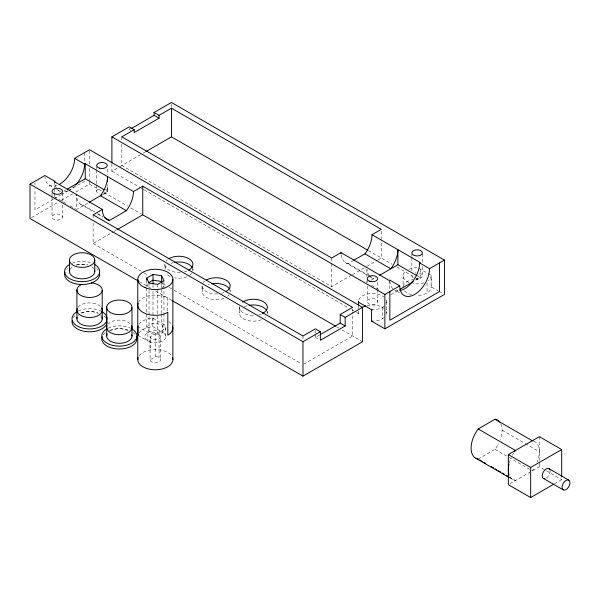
<?xml version="1.0" encoding="UTF-8"?>
<svg xmlns="http://www.w3.org/2000/svg" width="600" height="600" viewBox="0 0 600 600"><rect width="100%" height="100%" fill="white"/><g stroke="black" fill="none" stroke-linecap="round" stroke-linejoin="round"><path stroke-width="0.45" stroke-dasharray="3 2.25" d="M150.067 348.345L150.067 336.885L155.618 333.683A5.265 3.037 0 0 1 160.583 336.772L160.575 359.468M431.145 284.865L431.145 286.778A14.04 8.107 0 0 1 417.135 295.388M431.145 281.048L431.145 279.135M54.195 193.125L54.195 196.665L55.703 195.788M64.102 190.942L65.7 190.02M53.377 199.282L34.965 209.917L34.965 188.655M54.172 198.825L60.578 195.127M61.38 194.663L67.785 190.965M68.588 190.507L84.593 181.26M31.612 217.583L58.17 202.245M61.387 200.392L72.66 193.882M75.877 192.022L89.558 184.125L103.328 192.075M111.892 163.8L111.892 171.233L119.137 167.047M119.94 166.583L140.235 154.868M143.28 153.113L145.035 152.1M87.63 203.145L76.53 209.558L76.53 194.513M103.613 193.92L107.55 191.648L107.55 184.567M93.127 223.163L93.127 243.495L113.137 231.938M113.94 231.48L116.34 230.093M161.572 287.835L163.935 286.47L162.007 282.322M146.708 326.782L153.015 323.145L161.625 324.48L163.935 329.452L157.627 333.09L149.017 331.755L146.708 326.782L146.708 287.438M160.583 336.772A5.265 3.037 0 0 1 155.422 339.75A5.265 3.037 0 0 1 150.067 336.885L150.067 359.805L155.618 356.603L155.618 333.683M341.093 254.73A21.938 12.668 -60 0 0 348.075 263.58L352.882 260.798M121.823 144.24L121.823 165.502L331.673 286.657L351.683 275.1M352.485 274.642L366.097 266.782M366.892 266.317L377.303 260.31M378.105 259.853L381.308 258L381.308 239.513M370.822 280.35L375.577 277.605M315.382 333.99L315.382 337.433L319.388 335.123M390.72 294.653L399.12 289.808M415.702 280.23L420.232 277.612L420.232 267.877M303.78 364.192L352.612 336L352.612 311.962M478.2 459.06L495.03 449.34A21.938 12.668 -60 0 0 498.75 443.317M509.91 483.735L539.355 466.74L545.73 470.423M554.528 483.765L561.69 479.632L561.69 477.81M418.785 268.178L427.283 273.082M428.055 273.532L431.145 275.317L431.145 286.778L438.18 290.835M417.84 276.233L420.232 277.612M368.34 250.515L392.055 264.21M396.923 267.022L415.575 277.793M416.393 278.257L418.013 279.195L418.013 274.897M438.96 291.293L442.868 293.543M130.68 130.5L129.262 129.683L129.262 128.25M399.54 292.845L394.957 290.197A21.06 12.158 -60 0 0 398.85 290.715M348.075 263.58L368.31 275.257M369.12 275.73L373.972 278.528A21.938 12.668 -60 0 1 370.26 276.795M345.157 262.447L367.673 275.43M368.483 275.903L370.913 277.305M371.663 285.39L378.847 289.538M111.892 171.233L140.28 187.62M141.09 188.085L143.528 189.495M144.337 189.96L348.72 307.965M351.968 309.832L358.455 313.582A14.04 8.107 0 0 1 358.748 311.347M105.953 190.725L107.55 191.648M104.137 192.548L127.627 206.108M130.868 207.975L141.398 214.058M336.405 326.64L339.045 328.163M342.075 329.918L362.535 341.73M502.125 430.2L524.618 443.183M525.39 443.632L539.355 451.695M315.382 337.433L319.642 339.885M546.533 470.88L561.69 479.632M49.252 185.167L53.07 187.373M56.887 189.578L59.175 190.898M94.957 212.002L83.625 205.462A21.938 12.668 -60 0 1 76.627 196.485M98.198 213.87L103.05 216.675M80.565 204.233L93.517 211.71M495.03 449.34L506.662 456.06M508.995 457.403L532.26 470.835A21.938 12.668 -60 0 0 534.615 467.31M54.195 196.665L66.96 204.03M70.148 205.875L75.735 209.1M508.95 476.812L515.43 480.548A21.938 12.668 -60 0 1 509.295 475.26M509.025 477.412L513.067 479.752M93.127 243.495L143.363 272.498M144.172 272.962L148.222 275.303M162.81 283.725L166.05 285.593M169.29 287.468L173.34 289.808M174.15 290.272L301.358 363.72M139.35 281.647L150.69 288.195M155.55 291L171.757 300.353M138.99 324.413A17.55 10.133 0 0 1 152.843 318.09L162.765 323.82A10.53 6.075 0 0 1 162.765 332.415A10.53 6.075 0 0 1 147.877 332.415L137.947 326.685M138.99 333.007A17.55 10.133 0 0 1 152.843 326.685L162.765 332.415L162.765 323.82M137.947 335.28L147.877 341.01L147.877 332.415M97.365 213.938L102.757 217.058M146.708 283.8L148.245 287.115M539.355 436.65L539.355 462.315M539.355 463.2L539.355 466.74M427.058 282.983L427.058 293.017M422.4 253.815L422.4 262.987M422.4 266.655L422.4 275.82M411.87 253.815L411.87 256.567M411.87 257.483L411.87 271.237M403.095 275.82L403.095 287.288M389.213 280.478L389.213 291.097M386.505 301.612L386.505 313.072M382.388 307.343L382.388 318.803M381.308 231.195L381.308 238.59M377.73 282.353L377.73 288.772M377.73 289.688L377.73 301.612A5.265 3.037 0 0 1 369.832 304.245A5.265 3.037 0 0 1 369.832 298.98A5.265 3.037 0 0 1 377.73 301.612M367.2 279.608L367.2 282.353M367.2 286.02L367.2 301.612M366.877 269.355L366.877 276.435M366.877 280.86L366.877 282.63M358.455 305.7L358.455 308.565M358.455 311.123L358.455 313.582M352.612 309.188L352.612 311.04M331.673 258L331.673 262.62M331.673 263.55L331.673 286.657M315.382 330.555L315.382 333.135M302.978 336L302.978 339.697M267.382 311.438L267.382 313.072M239.31 307.343L239.31 313.072M230.16 289.942L230.16 291.585A14.04 8.107 0 0 0 229.86 289.92M202.08 285.847L202.08 291.585M192.938 268.455L192.938 270.09M171.45 104.317L171.45 107.108M167.73 310.928L167.73 298.028A17.55 10.133 0 0 0 138.892 301.635M165.847 328.118L165.847 336.712M164.858 264.36L164.858 269.272M163.935 280.733L163.935 312.585M163.935 313.522L163.935 329.452M161.625 284.197L161.625 313.237M161.625 314.175L161.625 324.48M159.045 334.567L159.045 357.487M157.627 284.377L157.627 333.09M153.015 284.737L153.015 287.55M153.015 291.293L153.015 323.145M152.843 318.09L152.843 326.685M149.017 283.043L149.017 286.793M149.017 290.535L149.017 331.755M146.708 279.945L146.708 286.5M121.823 136.845L121.823 140.542M107.227 169.185L107.227 174.712M107.227 186.683L107.227 191.288M96.705 166.417L96.705 169.185M96.705 170.108L96.705 183.922M96.705 184.845L96.705 191.288A5.265 3.037 0 0 0 99.877 194.077M93.127 214.837L93.127 219.465M89.558 150.667L89.558 164.61M89.558 168.33L89.558 180.405M89.558 181.335L89.558 184.125M84.593 152.602L84.593 162.773M62.565 193.132L62.565 201.42M62.565 205.103L62.565 217.08A5.265 3.037 0 0 1 54.668 219.712A5.265 3.037 0 0 1 54.668 214.447A5.265 3.037 0 0 1 62.565 217.08M54.195 181.62L54.195 187.815M54.195 188.7L54.195 192.24M52.035 193.132L52.035 195.892M52.035 196.815L52.035 217.08M34.965 183.105L34.965 184.958M78.052 307.17A12.652 7.305 0 0 1 88.95 302.91A12.652 7.305 0 0 1 100.507 306.548M73.455 317.647A17.55 10.133 0 0 1 75.097 315.93M81.045 312.81A17.55 10.133 0 0 1 98.078 312.81M104.017 315.93A17.55 10.133 0 0 1 105.66 317.647M78.315 311.025A17.55 10.133 0 0 1 100.8 311.025M77.812 316.095A12.652 7.305 0 0 1 78.315 315.457M81.488 313.178A12.652 7.305 0 0 1 98.422 313.59M100.755 315.405A12.652 7.305 0 0 1 101.302 316.087M168.795 321.623A17.55 10.133 0 0 1 171.42 324.082M139.215 355.612A17.55 10.133 0 0 1 155.325 349.507A17.55 10.133 0 0 1 171.428 355.612M155.618 356.603A5.265 3.037 0 0 1 160.583 359.692A5.265 3.037 0 0 1 155.422 362.678A5.265 3.037 0 0 1 150.067 359.805M107.835 324.36A12.652 7.305 0 0 1 118.733 320.108A12.652 7.305 0 0 1 130.29 323.737M103.238 334.837A17.55 10.133 0 0 1 105.863 332.37M109.395 330.517A17.55 10.133 0 0 1 129.285 330.517M132.81 332.37A17.55 10.133 0 0 1 135.442 334.837M108.097 328.222A17.55 10.133 0 0 1 130.583 328.222M110.31 330.877A12.652 7.305 0 0 1 128.205 330.788M66.773 269.475A17.55 10.133 0 0 1 67.657 268.65M76.793 264.735A17.55 10.133 0 0 1 87.435 264.735M96.57 268.65A17.55 10.133 0 0 1 98.22 270.368M72.172 263.175A17.55 10.133 0 0 1 92.055 263.175M70.365 268.808A12.652 7.305 0 0 1 72.233 266.962M76.222 265.058A12.652 7.305 0 0 1 87.915 265.028M91.86 266.865A12.652 7.305 0 0 1 93.855 268.8M550.132 470.85A5.617 3.24 -60 0 1 546.18 478.125M533.865 441.195A21.938 12.668 -60 0 1 537.112 462.248M509.295 462.832A21.938 12.668 -60 0 1 511.11 457.763M512.362 455.228A21.938 12.668 -60 0 1 513.817 452.775M500.798 423.72A21.938 12.668 -60 0 1 500.377 439.485M267.082 311.415A14.04 8.107 0 0 1 267.308 313.913M265.62 317.002A14.04 8.107 0 0 1 264.915 317.663M261.3 319.755A14.04 8.107 0 0 1 243.42 318.803A14.04 8.107 0 0 1 241.778 308.483M244.35 306.847A14.04 8.107 0 0 1 247.77 305.632M261.3 314.017A14.04 8.107 0 0 1 258.923 314.782M253.343 315.45A14.04 8.107 0 0 1 239.385 306.502M229.005 294.803A14.04 8.107 0 0 1 227.685 296.175M224.077 298.26A14.04 8.107 0 0 1 206.197 297.315A14.04 8.107 0 0 1 204.555 286.987M208.17 284.903A14.04 8.107 0 0 1 209.31 284.498M224.077 292.53A14.04 8.107 0 0 1 221.7 293.288M217.567 293.91A14.04 8.107 0 0 1 202.155 285.015M203.235 282.63A14.04 8.107 0 0 1 204.555 281.257M191.782 273.308A14.04 8.107 0 0 1 189.675 275.28M186.855 276.772A14.04 8.107 0 0 1 174.637 277.815M169.905 276.315A14.04 8.107 0 0 1 166.012 273.308M164.933 269.257A14.04 8.107 0 0 1 168.12 264.9M170.94 263.415A14.04 8.107 0 0 1 173.325 262.65M192.638 268.433A14.04 8.107 0 0 1 192.862 270.93M186.855 271.035A14.04 8.107 0 0 1 184.47 271.8M180.345 272.423A14.04 8.107 0 0 1 164.933 263.52M166.012 261.142A14.04 8.107 0 0 1 167.333 259.77M74.677 186A21.06 12.158 -60 0 1 69.705 189.855M67.477 190.95A21.06 12.158 -60 0 1 63.832 191.85M60.78 191.58A21.06 12.158 -60 0 1 57.863 189.922M56.273 187.837A21.06 12.158 -60 0 1 55.065 184.26M105.69 189.142A5.265 3.037 0 0 1 106.927 192.308A5.265 3.037 0 0 1 102.51 194.31M96.705 191.288A5.265 3.037 0 0 1 99.877 188.498M57.068 185.4A21.06 12.158 -60 0 1 44.947 177.038M386.205 311.415A14.04 8.107 0 0 1 386.205 314.737M384.03 317.663A14.04 8.107 0 0 1 374.7 321.075M366.885 305.632A14.04 8.107 0 0 1 384.03 308.483M411.555 294.72A14.04 8.107 0 0 1 404.25 290.505M403.17 286.447A14.04 8.107 0 0 1 412.658 279.6M415.673 279.225A14.04 8.107 0 0 1 418.013 279.195M369.12 275.558A21.938 12.668 -60 0 1 366.983 269.558M392.88 288.78A21.06 12.158 -60 0 1 389.865 281.138M431.145 275.317A14.04 8.107 0 0 1 428.4 280.65M423.945 282.907A14.04 8.107 0 0 1 412.875 283.545M409.178 282.502A14.04 8.107 0 0 1 405.562 271.23M408.765 269.317A14.04 8.107 0 0 1 418.013 267.735M419.22 273.03A5.265 3.037 0 0 1 422.153 276.743A5.265 3.037 0 0 1 416.055 278.798M413.408 277.972A5.265 3.037 0 0 1 412.298 274.612M415.043 273.03A5.265 3.037 0 0 1 416.055 272.85M386.205 299.947A14.04 8.107 0 0 1 386.205 303.27M384.03 306.202A14.04 8.107 0 0 1 373.928 309.675M358.748 299.88A14.04 8.107 0 0 1 369.757 293.655A14.04 8.107 0 0 1 384.03 297.015M149.145 341.632A10.53 6.075 0 0 0 165.795 337.343A10.53 6.075 0 0 0 151.028 331.163A10.53 6.075 0 0 0 149.145 341.632"/><path stroke-width="0.9" d="M76.905 318.697L76.912 289.845M102.21 318.907L102.203 290.46M106.688 335.895L106.695 307.035M131.993 336.105L131.977 307.65A12.652 7.305 0 0 0 113.475 300.87A12.652 7.305 0 0 0 112.552 313.507A12.652 7.305 0 0 0 131.977 307.65M137.775 359.64L137.775 279.487M138.54 281.175L30 218.513L30 184.125L44.888 175.53L54.818 181.26A21.06 12.158 -60 0 0 54.84 182.273M59.782 184.125A21.06 12.158 -60 0 0 74.67 158.333L89.558 149.738L362.535 307.343L362.535 341.73L302.978 376.118L172.567 300.817M111.892 162.87L111.892 136.845L129.262 126.817L134.227 129.683L134.227 132.547L159.045 118.222L159.045 115.35L171.45 108.188L381.308 229.35L372 234.72A21.938 12.668 -60 0 1 364.905 253.86L353.685 260.34M130.868 128.76L154.08 115.35L154.08 112.485L171.45 102.458L444.428 260.062L444.428 294.45L384.87 328.83L371.587 321.165L371.587 309.697L358.455 302.115A14.04 8.107 0 0 1 358.44 301.215M134.227 129.683L121.823 136.845L331.673 258L340.98 252.63L389.213 280.478L389.835 280.118L399.757 285.847A21.06 12.158 -60 0 0 414.653 294.45A21.06 12.158 -60 0 0 429.54 268.657L444.428 260.062M54.818 181.26L54.195 181.62L102.435 209.468A21.938 12.668 -60 0 0 109.53 220.417L126.36 210.697A21.938 12.668 -60 0 0 133.455 191.558L142.755 186.188L352.612 307.343L340.2 314.505L340.2 323.1L320.19 334.657M75.585 185.07A21.06 12.158 -60 0 0 84.593 164.07L85.215 163.71L133.455 191.558M67.305 189.097L85.215 178.755L104.363 189.803M145.837 151.635L171.45 136.845L367.53 250.05M89.235 202.222L102.03 194.835M102.435 209.468L93.127 214.837L302.978 336L315.382 328.83L320.347 331.695L320.347 340.298L345.165 325.965L345.165 317.37L362.535 307.343M117.142 229.627L142.755 214.837L335.595 326.175M146.708 278.07L153.015 274.433L161.625 275.76L163.935 280.733L157.627 284.377L149.017 283.043L146.708 278.07L146.708 279.945M148.282 282.892L153.015 280.163L161.625 281.498M379.582 275.295L397.897 264.72L417.045 275.767M399.757 290.603A21.06 12.158 -60 0 0 419.618 262.928L420.232 262.567L372 234.72M30 184.125L302.978 341.73L320.347 331.695M111.892 136.845L384.87 294.45L399.757 285.847M399.915 289.343L413.445 281.535M478.2 459.06A21.938 12.668 -60 0 1 478.2 428.97L495.03 419.25L532.26 440.745A21.938 12.668 -60 0 1 533.077 440.925M553.732 484.222L530.67 497.543L508.335 484.65L508.335 454.56L539.355 436.65L561.69 449.543L561.69 476.895M508.335 454.56L530.67 467.452L561.69 449.543M419.618 262.928L429.54 268.657M154.08 112.485L159.045 115.35M154.08 115.35L159.045 118.222M364.905 253.86L390.803 268.815A21.938 12.668 -60 0 0 397.897 249.675L397.897 264.72M74.67 158.333L84.593 164.07M340.2 314.505L345.165 317.37M340.2 323.1L345.165 325.965M126.36 210.697L100.455 195.743A21.938 12.668 -60 0 0 107.55 176.602L107.55 181.913M548.985 468.683L568.838 480.143A5.617 3.24 -60 0 1 567.06 488.842A5.617 3.24 -60 0 1 562.192 486.03A5.617 3.24 -60 0 1 568.838 480.143M478.2 428.97L515.43 450.465A21.938 12.668 -60 0 0 514.605 451.597M104.67 217.612L109.53 220.417M543.368 478.403L563.22 489.87M479.82 459.99L482.25 461.393M483.87 462.33L485.482 463.268M491.153 466.537L493.575 467.933M495.195 468.87L496.815 469.808M498.435 470.737L500.857 472.14M502.478 473.077L504.097 474.007M506.528 475.41L508.14 476.347M475.845 458.257L508.215 476.947M530.67 467.452L530.67 497.543M439.47 262.928L439.47 291.585L389.835 320.235L389.835 291.585M384.87 294.45L384.87 328.83M358.455 302.115L358.455 304.987M302.978 341.73L302.978 376.118M172.868 279.322L172.868 359.64M171.45 108.188L171.45 136.845M161.625 275.76L161.625 283.26M153.015 274.433L153.015 283.8M142.755 186.188L142.755 214.837M94.77 260.168A12.652 7.305 0 0 1 75.63 266.332A12.652 7.305 0 0 1 75.945 253.68A12.652 7.305 0 0 1 94.77 260.168L94.77 271.627M85.215 163.71L85.215 178.755M69.465 259.957L69.465 271.418M101.542 307.868A12.652 7.305 0 0 1 90.165 317.505A12.652 7.305 0 0 1 77.242 308.535M91.26 282.907A12.652 7.305 0 0 1 101.19 293.025A12.652 7.305 0 0 1 81.66 295.86A12.652 7.305 0 0 1 82.133 284.235M107.108 321.668A17.55 10.133 0 0 1 88.65 331.785A17.55 10.133 0 0 1 72.105 320.625M101.97 311.64A17.55 10.133 0 0 1 101.97 325.965A17.55 10.133 0 0 1 77.153 325.965A17.55 10.133 0 0 1 77.153 311.64M101.722 316.785A12.652 7.305 0 0 1 90.082 326.108A12.652 7.305 0 0 1 77.153 317.37M172.493 326.017A17.55 10.133 0 0 1 167.828 335.22L167.828 312.3A17.55 10.133 0 0 1 147 314.115A17.55 10.133 0 0 1 138.165 303.075M138.188 325.928A17.55 10.133 0 0 0 137.947 326.685L137.947 335.28A17.55 10.133 0 0 1 138.188 334.522M172.5 357.562A17.55 10.133 0 0 1 155.325 369.772A17.55 10.133 0 0 1 138.15 357.562M131.655 325.733A12.652 7.305 0 0 1 119.34 334.71A12.652 7.305 0 0 1 107.017 325.733M136.515 336.788A17.55 10.133 0 0 1 119.34 348.998A17.55 10.133 0 0 1 102.165 336.788M131.745 328.837A17.55 10.133 0 0 1 131.745 343.163A17.55 10.133 0 0 1 106.927 343.163A17.55 10.133 0 0 1 106.927 328.837M131.79 334.695A12.652 7.305 0 0 1 118.657 343.29A12.652 7.305 0 0 1 107.205 333.93M99.292 272.31A17.55 10.133 0 0 1 82.117 284.52A17.55 10.133 0 0 1 64.935 272.31M94.523 264.36A17.55 10.133 0 0 1 94.523 278.685A17.55 10.133 0 0 1 69.705 278.685A17.55 10.133 0 0 1 69.705 264.36M94.567 270.218A12.652 7.305 0 0 1 81.435 278.82A12.652 7.305 0 0 1 69.983 269.452M545.085 478.582A5.617 3.24 -60 0 1 543.368 471.923A5.617 3.24 -60 0 1 549.998 470.077M495.03 419.25A21.938 12.668 -60 0 1 499.89 422.228M508.987 474.39A21.938 12.668 -60 0 1 508.987 464.055M249.09 305.347A14.04 8.107 0 0 1 266.722 310.612M242.565 302.153A14.04 8.107 0 0 1 263.272 301.612A14.04 8.107 0 0 1 262.343 313.567M211.86 283.86A14.04 8.107 0 0 1 229.5 289.125M206.197 280.118A14.04 8.107 0 0 1 226.05 280.118A14.04 8.107 0 0 1 226.05 291.585M174.637 262.365A14.04 8.107 0 0 1 192.278 267.63M168.968 258.63A14.04 8.107 0 0 1 188.82 258.63A14.04 8.107 0 0 1 188.82 270.09M76.552 195.502A21.938 12.668 -60 0 1 76.53 194.513M341.002 253.688A21.938 12.668 -60 0 1 340.98 252.63M373.147 321.165A14.04 8.107 0 0 1 371.587 321.165M362.07 307.627A14.04 8.107 0 0 1 365.655 305.985M373.147 309.705A14.04 8.107 0 0 1 371.587 309.697M145.14 287.655A17.55 10.133 0 0 0 172.792 280.365A17.55 10.133 0 0 0 148.035 270.188A17.55 10.133 0 0 0 145.14 287.655M99.337 168.135A5.265 3.037 0 0 0 107.227 165.502A5.265 3.037 0 0 0 99.337 162.87A5.265 3.037 0 0 0 99.337 168.135M54.668 193.92A5.265 3.037 0 0 0 62.565 191.288A5.265 3.037 0 0 0 54.668 188.655A5.265 3.037 0 0 0 54.668 193.92M414.502 255.532A5.265 3.037 0 0 0 422.4 252.9A5.265 3.037 0 0 0 414.502 250.267A5.265 3.037 0 0 0 414.502 255.532M369.832 281.317A5.265 3.037 0 0 0 377.73 278.685A5.265 3.037 0 0 0 369.832 276.053A5.265 3.037 0 0 0 369.832 281.317"/></g></svg>
